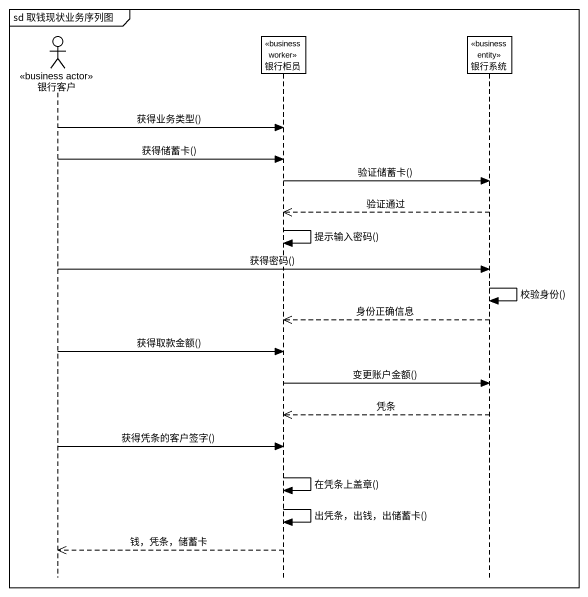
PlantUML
@startuml
mainframe sd 取钱现状业务序列图
hide footbox
actor 银行客户 <<business actor>>
participant 银行柜员 <<business worker>>
participant 银行系统 <<business entity>>

银行客户 -> 银行柜员 : 获得业务类型()
银行客户 -> 银行柜员 : 获得储蓄卡()
银行柜员 -> 银行系统 : 验证储蓄卡()
银行系统 -->> 银行柜员 : 验证通过
银行柜员 -> 银行柜员 : 提示输入密码()
银行客户 -> 银行系统 : 获得密码()
银行系统 -> 银行系统 : 校验身份()
银行系统 -->> 银行柜员 : 身份正确信息
银行客户 -> 银行柜员 : 获得取款金额()
银行柜员 -> 银行系统 : 变更账户金额()
银行系统 -->> 银行柜员 : 凭条
银行客户 -> 银行柜员 : 获得凭条的客户签字()
银行柜员 -> 银行柜员 : 在凭条上盖章()
银行柜员 -> 银行柜员 : 出凭条，出钱，出储蓄卡()
银行柜员 -->> 银行客户 : 钱，凭条，储蓄卡
@enduml
